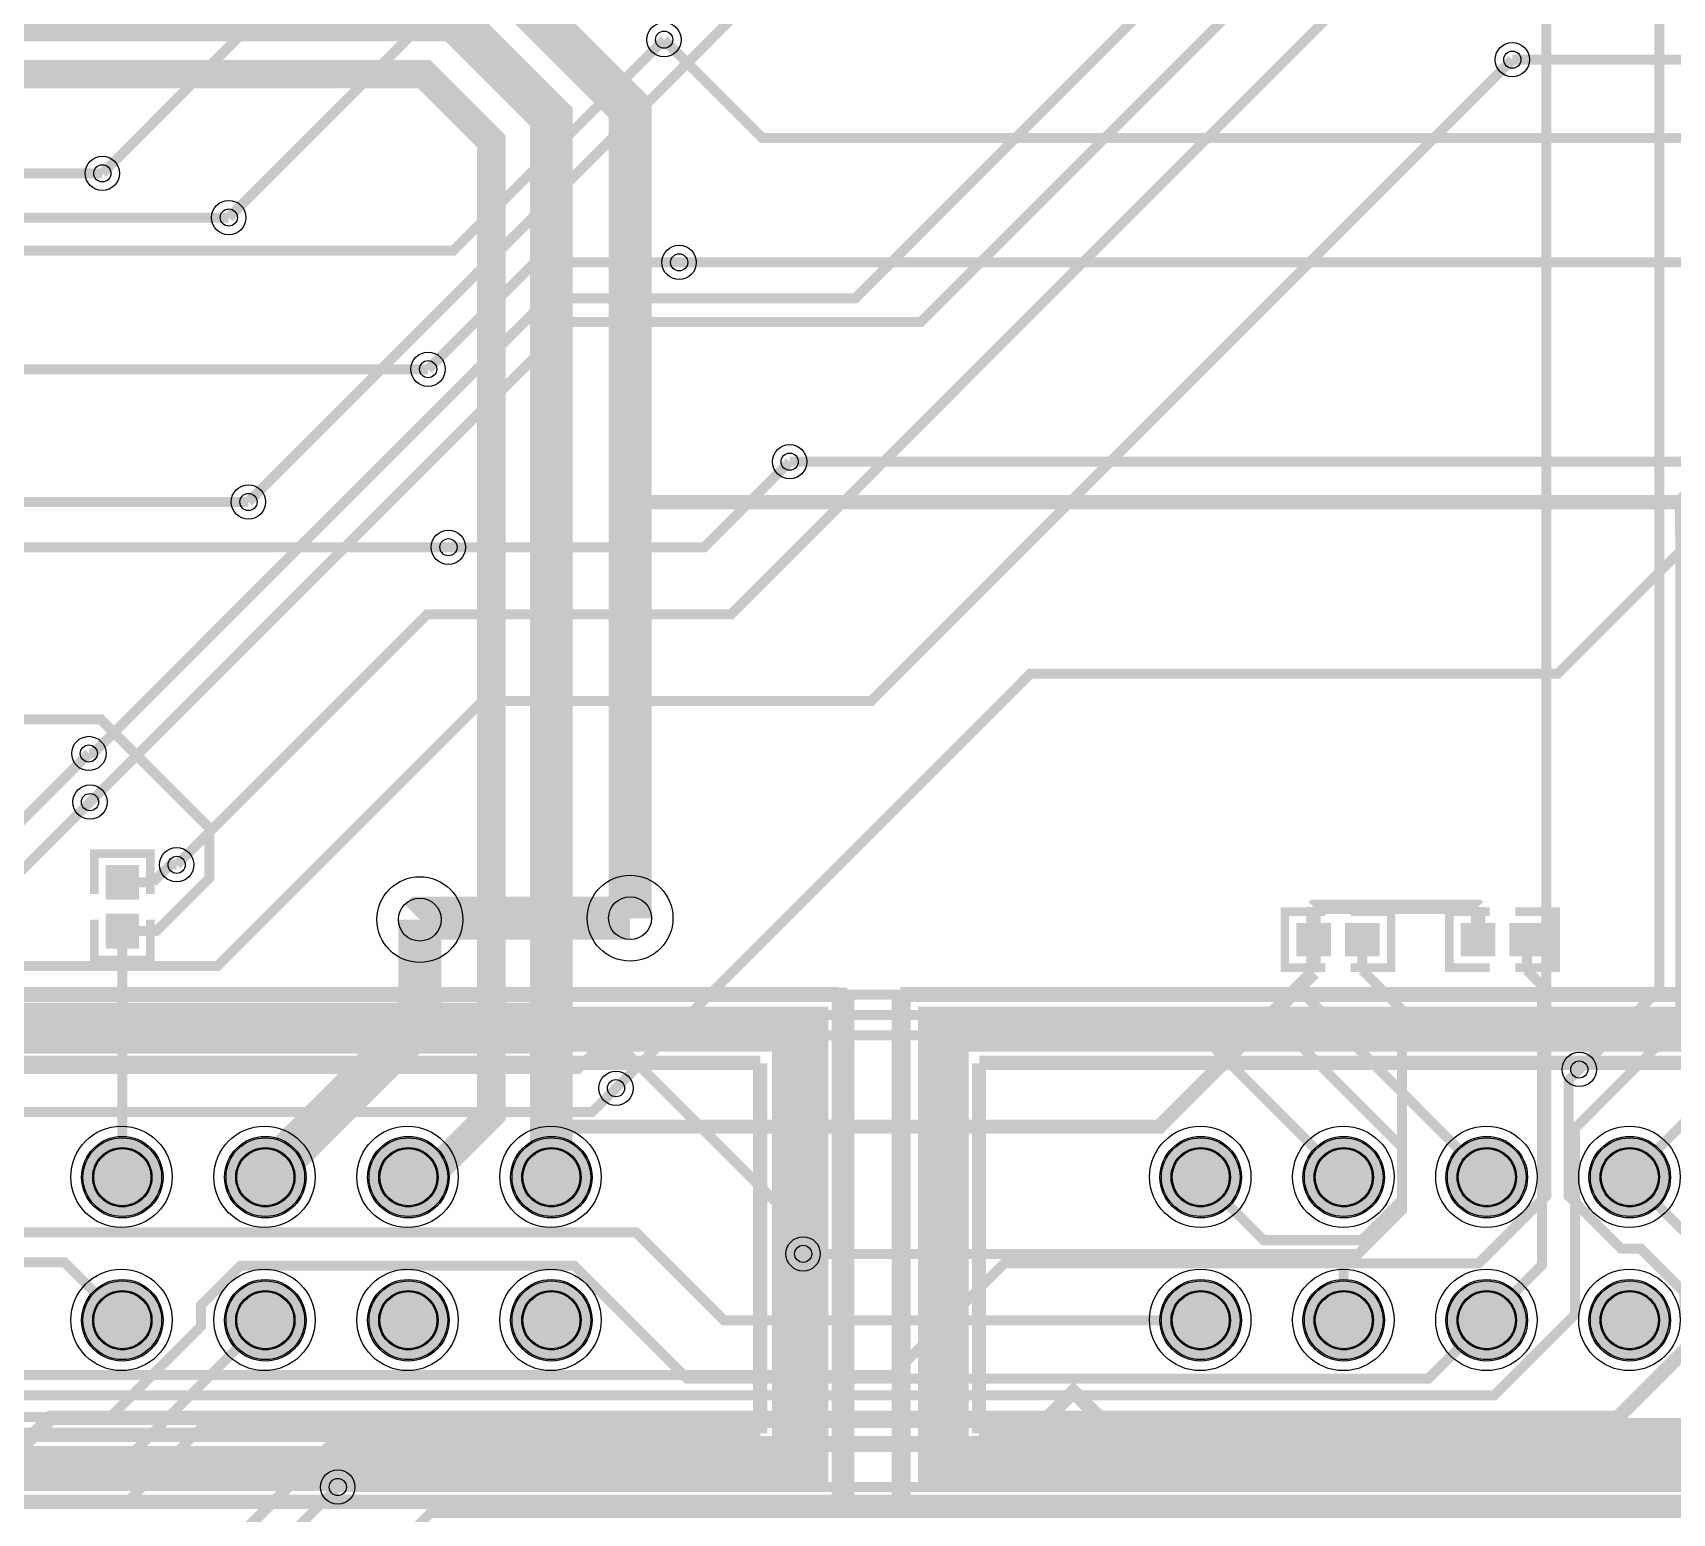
# Model space of a CAD drawing. Header units: millimetres. Extents: x -4 to 157, y 41 to 137.
# Drawn here: x 66.23 to 95.34, y 63.98 to 90.27 of the extents above; entities that cross this region are included whole.
import ezdxf

# ---------------------------------------------------------------- set-up
doc = ezdxf.new("R2010")
doc.units = ezdxf.units.MM
for name, color, linetype, true_color in [('BottomLayer', 7, 'Continuous', 0x0000ff), ('BottomSolderMaskLayer', 7, 'Continuous', 0xaa00ff), ('Document', 7, 'Continuous', 0xffffff), ('Hole', 7, 'Continuous', 0x222222), ('Multi-Layer', 7, 'Continuous', 0xc0c0c0), ('TopLayer', 7, 'Continuous', 0xff0000), ('TopPasteMaskLayer', 7, 'Continuous', 0x808080), ('TopSilkLayer', 7, 'Continuous', 0xffcc00), ('TopSolderMaskLayer', 7, 'Continuous', 0x800080)]:
    doc.layers.add(name, color=color, linetype=linetype, true_color=true_color)

msp = doc.modelspace()

# ---------------------------------------------------------------- hatches: boundary and pattern name
at = {"layer": 'BottomSolderMaskLayer'}
for points in [[(67.09382778765537, 69.95069850139703, 1), (68.54163068326118, 69.95069850139703, 1)], [(69.6338328676655, 69.95069850139703, 1), (71.08163576327131, 69.95069850139703, 1)], [(72.17383794767586, 69.95069850139703, 1), (73.62164084328167, 69.95069850139703, 1)], [(74.713843027686, 69.95069850139703, 1), (76.1616459232918, 69.95069850139703, 1)], [(86.24546609093188, 69.95069850139703, 1), (87.69326898653769, 69.95069850139703, 1)], [(88.78547117094202, 69.95069850139703, 1), (90.23327406654782, 69.95069850139703, 1)], [(91.32547625095238, 69.95069850139703, 1), (92.77327914655818, 69.95069850139703, 1)], [(93.86548133096251, 69.95069850139703, 1), (95.31328422656831, 69.95069850139703, 1)], [(67.09382778765537, 67.4106934213869, 1), (68.54163068326118, 67.4106934213869, 1)], [(69.6338328676655, 67.4106934213869, 1), (71.08163576327131, 67.4106934213869, 1)], [(72.17383794767586, 67.4106934213869, 1), (73.62164084328167, 67.4106934213869, 1)], [(74.713843027686, 67.4106934213869, 1), (76.1616459232918, 67.4106934213869, 1)], [(86.24546609093188, 67.4106934213869, 1), (87.69326898653769, 67.4106934213869, 1)], [(88.78547117094202, 67.4106934213869, 1), (90.23327406654782, 67.4106934213869, 1)], [(91.32547625095238, 67.4106934213869, 1), (92.77327914655818, 67.4106934213869, 1)], [(93.86548133096251, 67.4106934213869, 1), (95.31328422656831, 67.4106934213869, 1)]]:
    msp.add_hatch(color=256, dxfattribs=at).paths.add_polyline_path(points)
at = {"layer": 'Document'}
for points in [[(54.65770891541774, 64.38069596139201), (54.65770891541774, 65.18069596139185), (35.75770891541765, 65.18069596139185), (35.75770891541765, 72.18069596139196), (79.35770891541756, 72.18069596139196), (79.35770891541756, 65.18069596139185), (60.35770891541779, 65.18069596139185), (60.35770891541779, 64.38069596139201), (80.35770891541756, 64.38069596139201), (80.35770891541756, 72.98069596139192), (34.85770891541756, 72.98069596139192), (34.85770891541756, 64.38069596139201)], [(101.74940309880617, 64.38069596139201), (101.74940309880617, 65.18069596139185), (82.84940309880608, 65.18069596139185), (82.84940309880608, 72.18069596139196), (126.44940309880621, 72.18069596139196), (126.44940309880621, 65.18069596139185), (107.44940309880621, 65.18069596139185), (107.44940309880621, 64.38069596139201), (127.44940309880621, 64.38069596139201), (127.44940309880621, 72.98069596139192), (81.94940309880621, 72.98069596139192), (81.94940309880621, 64.38069596139201)]]:
    msp.add_hatch(color=256, dxfattribs=at).paths.add_polyline_path(points)
at = {"layer": 'Multi-Layer'}
for points in [[(67.11922783845547, 69.95069850139703, 1), (68.51623063246107, 69.95069850139703, 1)], [(69.6592329184656, 69.95069850139703, 1), (71.0562357124712, 69.95069850139703, 1)], [(72.19923799847597, 69.95069850139703, 1), (73.59624079248157, 69.95069850139703, 1)], [(74.7392430784861, 69.95069850139703, 1), (76.1362458724917, 69.95069850139703, 1)], [(86.27086614173199, 69.95069850139703, 1), (87.66786893573759, 69.95069850139703, 1)], [(88.81087122174212, 69.95069850139703, 1), (90.20787401574772, 69.95069850139703, 1)], [(91.35087630175248, 69.95069850139703, 1), (92.74787909575808, 69.95069850139703, 1)], [(93.89088138176261, 69.95069850139703, 1), (95.28788417576821, 69.95069850139703, 1)], [(67.11922783845547, 67.4106934213869, 1), (68.51623063246107, 67.4106934213869, 1)], [(69.6592329184656, 67.4106934213869, 1), (71.0562357124712, 67.4106934213869, 1)], [(72.19923799847597, 67.4106934213869, 1), (73.59624079248157, 67.4106934213869, 1)], [(74.7392430784861, 67.4106934213869, 1), (76.1362458724917, 67.4106934213869, 1)], [(86.27086614173199, 67.4106934213869, 1), (87.66786893573759, 67.4106934213869, 1)], [(88.81087122174212, 67.4106934213869, 1), (90.20787401574772, 67.4106934213869, 1)], [(91.35087630175248, 67.4106934213869, 1), (92.74787909575808, 67.4106934213869, 1)], [(93.89088138176261, 67.4106934213869, 1), (95.28788417576821, 67.4106934213869, 1)]]:
    msp.add_hatch(color=256, dxfattribs=at).paths.add_polyline_path(points)
at = {"layer": 'TopLayer'}
for points in [[(68.08773177546345, 74.90132080264164), (67.54772669545332, 74.90132080264164), (67.54772669545332, 75.46695453390896), (68.08773177546345, 75.46695453390896)], [(68.08773177546345, 74.60129540259084), (67.54772669545332, 74.60129540259084), (67.54772669545332, 74.0356616713234), (68.08773177546345, 74.0356616713234)], [(89.25775971551911, 74.43710947421891), (89.25775971551911, 73.89710439420878), (88.69212598425179, 73.89710439420878), (88.69212598425179, 74.43710947421891)], [(89.55778511557014, 74.43710947421891), (89.55778511557014, 73.89710439420878), (90.1234188468377, 73.89710439420878), (90.1234188468377, 74.43710947421891)], [(92.17876555753082, 74.43710947421891), (92.17876555753082, 73.89710439420878), (91.6131318262635, 73.89710439420878), (91.6131318262635, 74.43710947421891)], [(92.47879095758185, 74.43710947421891), (92.47879095758185, 73.89710439420878), (93.0444246888494, 73.89710439420878), (93.0444246888494, 74.43710947421891)]]:
    msp.add_hatch(color=256, dxfattribs=at).paths.add_polyline_path(points)
at = {"layer": 'TopPasteMaskLayer'}
for points in [[(68.04772669545332, 74.88630937261883), (67.58773177546345, 74.88630937261883), (67.54772669545332, 74.92631445262884), (67.54772669545332, 75.42694945389894), (67.58773177546345, 75.46695453390896), (68.04772669545332, 75.46695453390896), (68.08773177546345, 75.42694945389894), (68.08773177546345, 74.92631445262884)], [(68.04772669545332, 74.61630683261365), (67.58773177546345, 74.61630683261365), (67.54772669545332, 74.5763017526034), (67.54772669545332, 74.07566675133342), (67.58773177546345, 74.0356616713234), (68.04772669545332, 74.0356616713234), (68.08773177546345, 74.07566675133342), (68.08773177546345, 74.5763017526034)], [(89.27277114554227, 74.39710439420878), (89.27277114554227, 73.93710947421891), (89.2327660655319, 73.89710439420878), (88.73213106426215, 73.89710439420878), (88.69212598425179, 73.93710947421891), (88.69212598425179, 74.39710439420878), (88.73213106426215, 74.43710947421891), (89.2327660655319, 74.43710947421891)], [(89.54277368554722, 74.39710439420878), (89.54277368554722, 73.93710947421891), (89.58277876555758, 73.89710439420878), (90.08341376682733, 73.89710439420878), (90.1234188468377, 73.93710947421891), (90.1234188468377, 74.39710439420878), (90.08341376682733, 74.43710947421891), (89.58277876555758, 74.43710947421891)], [(92.19377698755375, 74.39710439420878), (92.19377698755375, 73.93710947421891), (92.15377190754361, 73.89710439420878), (91.65313690627363, 73.89710439420878), (91.6131318262635, 73.93710947421891), (91.6131318262635, 74.39710439420878), (91.65313690627363, 74.43710947421891), (92.15377190754361, 74.43710947421891)], [(92.46377952755893, 74.39710439420878), (92.46377952755893, 73.93710947421891), (92.50378460756929, 73.89710439420878), (93.00441960883904, 73.89710439420878), (93.0444246888494, 73.93710947421891), (93.0444246888494, 74.39710439420878), (93.00441960883904, 74.43710947421891), (92.50378460756929, 74.43710947421891)]]:
    msp.add_hatch(color=256, dxfattribs=at).paths.add_polyline_path(points)
at = {"layer": 'TopSolderMaskLayer'}
for points in [[(68.1119798706593, 74.87471645968697), (67.52347860025748, 74.87471645968697), (67.52347860025748, 75.49356126633234), (68.1119798706593, 75.49356126633234)], [(68.1119798706593, 74.6278997455455), (67.52347860025748, 74.6278997455455), (67.52347860025748, 74.00905493890002), (68.1119798706593, 74.00905493890002)], [(89.28315748521914, 74.46250952501907), (89.28315748521914, 73.87170434340862), (88.66672593345174, 73.87170434340862), (88.66672593345174, 74.46250952501907)], [(89.53238734587035, 74.46250952501907), (89.53238734587035, 73.87170434340862), (90.14881889763774, 73.87170434340862), (90.14881889763774, 74.46250952501907)], [(92.20416332723084, 74.46250952501907), (92.20416332723084, 73.87170434340862), (91.58773177546323, 73.87170434340862), (91.58773177546323, 74.46250952501907)], [(92.45339318788206, 74.46250952501907), (92.45339318788206, 73.87170434340862), (93.06982473964945, 73.87170434340862), (93.06982473964945, 74.46250952501907)], [(67.09382778765537, 69.95069850139703, 1), (68.54163068326118, 69.95069850139703, 1)], [(69.6338328676655, 69.95069850139703, 1), (71.08163576327131, 69.95069850139703, 1)], [(72.17383794767586, 69.95069850139703, 1), (73.62164084328167, 69.95069850139703, 1)], [(74.713843027686, 69.95069850139703, 1), (76.1616459232918, 69.95069850139703, 1)], [(86.24546609093188, 69.95069850139703, 1), (87.69326898653769, 69.95069850139703, 1)], [(88.78547117094202, 69.95069850139703, 1), (90.23327406654782, 69.95069850139703, 1)], [(91.32547625095238, 69.95069850139703, 1), (92.77327914655818, 69.95069850139703, 1)], [(93.86548133096251, 69.95069850139703, 1), (95.31328422656831, 69.95069850139703, 1)], [(67.09382778765537, 67.4106934213869, 1), (68.54163068326118, 67.4106934213869, 1)], [(69.6338328676655, 67.4106934213869, 1), (71.08163576327131, 67.4106934213869, 1)], [(72.17383794767586, 67.4106934213869, 1), (73.62164084328167, 67.4106934213869, 1)], [(74.713843027686, 67.4106934213869, 1), (76.1616459232918, 67.4106934213869, 1)], [(86.24546609093188, 67.4106934213869, 1), (87.69326898653769, 67.4106934213869, 1)], [(88.78547117094202, 67.4106934213869, 1), (90.23327406654782, 67.4106934213869, 1)], [(91.32547625095238, 67.4106934213869, 1), (92.77327914655818, 67.4106934213869, 1)], [(93.86548133096251, 67.4106934213869, 1), (95.31328422656831, 67.4106934213869, 1)]]:
    msp.add_hatch(color=256, dxfattribs=at).paths.add_polyline_path(points)

# ---------------------------------------------------------------- linework, layer by layer
at = {"layer": 'BottomLayer'}
for points, const_width in [([(86.96926593853163, 69.9507493014986), (88.0878841757683, 68.83213106426217), (89.82905765811506, 68.83213106426217), (90.54178308356609, 69.54485648971297), (90.54178308356609, 70.48465836931666), (88.19659639319275, 72.82984505969011), (76.04648209296397, 72.82984505969011), (76.03962407924814, 72.82298704597406), (75.83515367030714, 72.82298704597406), (75.60782321564625, 72.59565659131317), (60.33172466344922, 72.59565659131317), (41.50368300736591, 91.42369824739649), (41.36550673101351, 91.42369824739649), (22.748031496062822, 110.04117348234695), (20.242062484124745, 110.04117348234695), (19.161798323596486, 111.12143764287532)], 0.17780035560071122), ([(89.50927101854177, 69.9507493014986), (86.99161798323598, 72.46840233680462), (76.19608839217676, 72.46840233680462), (76.1892303784607, 72.46154432308867), (75.9847599695197, 72.46154432308867), (75.75742951485904, 72.23421386842767), (59.034036068072055, 72.23421386842767), (42.909829819659535, 88.3584201168402), (42.87807975615942, 88.3584201168402), (42.53975107950191, 88.69674879349759), (42.53975107950191, 89.2011938023877), (24.559563119126096, 107.18138176276341), (20.56184912369804, 107.18138176276341), (19.161798323596486, 108.58143256286507)], 0.17780035560071122), ([(104.9113538227075, 107.26799593599185), (101.86055372110741, 104.21719583439165), (101.86055372110741, 76.51793243586485), (98.52552705105404, 73.18290576581148), (98.52552705105404, 67.42141224282443), (96.36830073660121, 65.26418592837183), (71.56794513589034, 65.26418592837183), (67.02260604521189, 60.71884683769372), (61.27762255524499, 60.71884683769372)], 0.17780035560071122), ([(92.04927609855213, 69.9507493014986), (88.80873761747512, 73.1912877825755), (75.69240538481063, 73.1912877825755), (75.45821691643368, 72.95709931419856), (60.749809499619005, 72.95709931419856), (40.76098552197095, 92.94592329184661), (40.76098552197095, 93.73053086106177), (29.074422148844178, 105.41709423418843)], 0.17780035560071122), ([(79.90881381762756, 68.5893065786131), (79.90881381762756, 69.02212344424686), (76.82397764795519, 72.10695961391923), (76.34569469138933, 72.10695961391923), (76.33883667767327, 72.10010160020317), (76.13436626873226, 72.10010160020317), (75.90322580645147, 71.86896113792227), (58.85648971297951, 71.86896113792227), (42.178308356616526, 88.54714249428491), (42.178308356616526, 88.74577089154184), (26.535179070358026, 104.38890017780034)], 0.17780035560071122), ([(95.79578359156699, 99.88216916433839), (95.79578359156699, 82.18950977901955), (95.48336296672596, 81.8770891541783), (95.48336296672596, 81.39880619761232), (95.48514097028169, 81.39702819405636), (95.48514097028169, 72.68735077470149), (93.61823723647444, 70.82044704089401), (93.61823723647444, 67.51361442722884), (92.17932435864873, 66.07470154940302), (65.80594361188719, 66.07470154940302), (59.06578613157217, 59.334544069088224), (59.06578613157217, 57.72316484632972)], 0.17780035560071122), ([(69.70840741681468, 86.98834137668268), (82.00787401574803, 99.28780797561592)], 0.17780035560071122), ([(93.69316738633484, 71.8628651257302), (95.11658623317226, 73.28628397256796), (95.11658623317226, 99.22075184150367), (95.17475234950462, 99.27891795783592)], 0.17780035560071122), ([(51.86563373126751, 56.836703073406056), (53.79171958343909, 58.762788925577865), (57.85496570993132, 58.762788925577865), (65.52832105664197, 66.43614427228852), (81.49784099568183, 66.43614427228852), (83.48006096012182, 68.41836423672851), (91.90322580645147, 68.41836423672851), (93.10642621285228, 69.62156464312932), (93.10642621285228, 96.05361950723898), (94.52603505207003, 97.47322834645672), (94.52603505207003, 98.3675641351283)], 0.17780035560071122), ([(70.05791211582414, 81.93906527813056), (85.61061722123418, 97.49177038354082), (93.72263144526278, 97.49177038354082), (93.72263144526278, 97.4920243840487)], 0.17780035560071122), ([(67.46380492760977, 87.77244094488196), (76.37846075692141, 96.68709677419349)], 0.17780035560071122), ([(90.84531369062734, 95.56441452882905), (80.83515367030736, 85.55425450850896), (75.37769875539743, 85.55425450850896), (67.2964185928372, 77.47297434594861), (67.22352044704076, 77.47297434594861)], 0.17780035560071122), ([(67.24409448818892, 76.60962661925316), (75.77012954025895, 85.1356616713233), (82.00228600457194, 85.1356616713233), (91.81635763271515, 94.94973329946652)], 0.17780035560071122), ([(68.78333756667507, 75.4965963931927), (73.22910845821684, 79.94236728473459), (78.62636525273047, 79.94236728473459), (91.97307594615177, 93.28907797815589)], 0.17780035560071122), ([(61.263906527813106, 86.40210820421635), (73.69596139192276, 86.40210820421635), (77.4394208788417, 90.1455676911354)], 0.17780035560071122), ([(61.02743205486399, 73.70055880111761), (69.50977901955798, 73.70055880111761), (74.21590043180072, 78.40668021336046), (81.11811023622022, 78.40668021336046), (92.50292100584193, 89.79149098298194)], 0.17780035560071122), ([(77.70662941325872, 86.19179578359149), (75.14478028956046, 86.19179578359149), (73.2486664973328, 84.29568199136395)], 0.17780035560071122), ([(73.60934721869421, 81.13464566929133), (78.1521463042925, 81.13464566929133), (79.6705613411225, 82.65306070612144)], 0.17780035560071122), ([(100.97536195072371, 77.71656083312166), (100.97536195072371, 77.6126746253492), (95.85928371856721, 72.49659639319282), (95.85928371856721, 67.16842773685539), (94.36601473202927, 65.67515875031745), (66.54381508763004, 65.67515875031745), (62.30988061976109, 61.441224282448616)], 0.25400050800101603), ([(76.83525527051052, 74.54909829819667), (73.12682245364476, 74.54909829819667), (73.10144780289534, 74.52372364744724)], 0.7620015240030481), ([(76.83515367030714, 74.54917449834898), (73.12674625349246, 74.54917449834898), (73.10134620269218, 74.52377444754882)], 0.25400050800101603), ([(57.65760731521459, 69.9507493014986), (58.815087630175185, 71.1082296164592), (76.16332232664445, 71.1082296164592), (76.58470916941815, 71.5296164592329)], 0.17780035560071122), ([(71.64439928879847, 64.44935229870453), (66.66827533655055, 59.47322834645672), (60.0231140462281, 59.47322834645672)], 0.17780035560071122)]:
    msp.add_lwpolyline(points, dxfattribs=dict(at, const_width=const_width))
at = {"layer": 'BottomSolderMaskLayer'}
for centre, radius in [((67.81772923545827, 69.95069850139703), 0.7239014478028958), ((67.81772923545827, 69.95069850139703), 0.5264737802202878), ((70.3577343154684, 69.95069850139703), 0.7239014478028958), ((70.3577343154684, 69.95069850139703), 0.5264737802202878), ((72.89773939547877, 69.95069850139703), 0.7239014478028958), ((72.89773939547877, 69.95069850139703), 0.5264737802202878), ((75.4377444754889, 69.95069850139703), 0.7239014478028958), ((75.4377444754889, 69.95069850139703), 0.5264737802202878), ((86.96936753873479, 69.95069850139703), 0.7239014478028958), ((86.96936753873479, 69.95069850139703), 0.5264737802202878), ((89.50937261874492, 69.95069850139703), 0.7239014478028958), ((89.50937261874492, 69.95069850139703), 0.5264737802202878), ((92.04937769875528, 69.95069850139703), 0.7239014478028958), ((92.04937769875528, 69.95069850139703), 0.5264737802202878), ((94.58938277876541, 69.95069850139703), 0.7239014478028958), ((94.58938277876541, 69.95069850139703), 0.5264737802202878), ((67.81772923545827, 67.4106934213869), 0.7239014478028958), ((70.3577343154684, 67.4106934213869), 0.7239014478028958), ((72.89773939547877, 67.4106934213869), 0.7239014478028958), ((75.4377444754889, 67.4106934213869), 0.7239014478028958), ((86.96936753873479, 67.4106934213869), 0.7239014478028958), ((89.50937261874492, 67.4106934213869), 0.7239014478028958), ((92.04937769875528, 67.4106934213869), 0.7239014478028958), ((94.58938277876541, 67.4106934213869), 0.7239014478028958), ((67.81772923545827, 67.4106934213869), 0.5264737802202878), ((70.3577343154684, 67.4106934213869), 0.5264737802202878), ((72.89773939547877, 67.4106934213869), 0.5264737802202878), ((75.4377444754889, 67.4106934213869), 0.5264737802202878), ((86.96936753873479, 67.4106934213869), 0.5264737802202878), ((89.50937261874492, 67.4106934213869), 0.5264737802202878), ((92.04937769875528, 67.4106934213869), 0.5264737802202878), ((94.58938277876541, 67.4106934213869), 0.5264737802202878)]:
    msp.add_circle(centre, radius, dxfattribs=at)
at = {"layer": 'Hole'}
for centre, radius in [((77.43952247904485, 90.14551689103382), 0.15240030480060962), ((92.50302260604508, 89.79144018288036), 0.15240030480060962), ((67.46390652781292, 87.77239014478027), 0.15240030480060962), ((69.70850901701806, 86.98829057658111), 0.15240030480060962), ((77.70673101346188, 86.19174498348991), 0.15240030480060962), ((73.24876809753596, 84.29563119126237), 0.15240030480060962), ((79.67066294132565, 82.65300990601986), 0.15240030480060962), ((70.05801371602729, 81.93901447802898), 0.15240030480060962), ((73.60944881889736, 81.13459486918975), 0.15240030480060962), ((67.22362204724391, 77.47292354584704), 0.15240030480060962), ((67.24419608839207, 76.60957581915159), 0.15240030480060962), ((68.78343916687822, 75.49654559309113), 0.15240030480060962), ((73.10144780289534, 74.52372364744724), 0.38100076200152405), ((76.83525527051052, 74.5491236982474), 0.38100076200152405), ((93.69326898653799, 71.86281432562862), 0.15240030480060962), ((76.5848107696213, 71.52956565913132), 0.15240030480060962), ((79.90891541783071, 68.58925577851153), 0.15240030480060962), ((71.64450088900162, 64.44930149860295), 0.15240030480060962)]:
    msp.add_circle(centre, radius, dxfattribs=at)
at = {"layer": 'Multi-Layer'}
for centre, radius in [((77.43952247904485, 90.14551689103382), 0.30480060960121924), ((92.50302260604508, 89.79144018288036), 0.30480060960121924), ((67.46390652781292, 87.77239014478027), 0.30480060960121924), ((69.70850901701806, 86.98829057658111), 0.30480060960121924), ((77.70673101346188, 86.19174498348991), 0.30480060960121924), ((73.24876809753596, 84.29563119126237), 0.30480060960121924), ((79.67066294132565, 82.65300990601986), 0.30480060960121924), ((70.05801371602729, 81.93901447802898), 0.30480060960121924), ((73.60944881889736, 81.13459486918975), 0.30480060960121924), ((67.22362204724391, 77.47292354584704), 0.30480060960121924), ((67.24419608839207, 76.60957581915159), 0.30480060960121924), ((68.78343916687822, 75.49654559309113), 0.30480060960121924), ((73.10144780289534, 74.52372364744724), 0.7620015240030481), ((76.83525527051052, 74.5491236982474), 0.7620015240030481), ((93.69326898653799, 71.86281432562862), 0.30480060960121924), ((76.5848107696213, 71.52956565913132), 0.30480060960121924), ((67.81772923545827, 69.95069850139703), 0.6985013970027941), ((70.3577343154684, 69.95069850139703), 0.6985013970027941), ((72.89773939547877, 69.95069850139703), 0.6985013970027941), ((75.4377444754889, 69.95069850139703), 0.6985013970027941), ((86.96936753873479, 69.95069850139703), 0.6985013970027941), ((89.50937261874492, 69.95069850139703), 0.6985013970027941), ((92.04937769875528, 69.95069850139703), 0.6985013970027941), ((94.58938277876541, 69.95069850139703), 0.6985013970027941), ((67.81772923545827, 69.95069850139703), 0.5080010160020321), ((70.3577343154684, 69.95069850139703), 0.5080010160020321), ((72.89773939547877, 69.95069850139703), 0.5080010160020321), ((75.4377444754889, 69.95069850139703), 0.5080010160020321), ((86.96936753873479, 69.95069850139703), 0.5080010160020321), ((89.50937261874492, 69.95069850139703), 0.5080010160020321), ((92.04937769875528, 69.95069850139703), 0.5080010160020321), ((94.58938277876541, 69.95069850139703), 0.5080010160020321), ((79.90891541783071, 68.58925577851153), 0.30480060960121924), ((67.81772923545827, 67.4106934213869), 0.6985013970027941), ((67.81772923545827, 67.4106934213869), 0.5080010160020321), ((70.3577343154684, 67.4106934213869), 0.6985013970027941), ((70.3577343154684, 67.4106934213869), 0.5080010160020321), ((72.89773939547877, 67.4106934213869), 0.6985013970027941), ((72.89773939547877, 67.4106934213869), 0.5080010160020321), ((75.4377444754889, 67.4106934213869), 0.6985013970027941), ((75.4377444754889, 67.4106934213869), 0.5080010160020321), ((86.96936753873479, 67.4106934213869), 0.6985013970027941), ((86.96936753873479, 67.4106934213869), 0.5080010160020321), ((89.50937261874492, 67.4106934213869), 0.6985013970027941), ((89.50937261874492, 67.4106934213869), 0.5080010160020321), ((92.04937769875528, 67.4106934213869), 0.6985013970027941), ((92.04937769875528, 67.4106934213869), 0.5080010160020321), ((94.58938277876541, 67.4106934213869), 0.6985013970027941), ((94.58938277876541, 67.4106934213869), 0.5080010160020321), ((71.64450088900162, 64.44930149860295), 0.30480060960121924)]:
    msp.add_circle(centre, radius, dxfattribs=at)
at = {"layer": 'TopLayer'}
for points, const_width in [([(56.80172720345422, 107.31417322834648), (58.62291084582171, 105.49044958089917), (58.62291084582171, 91.54074168148338), (59.66431292862558, 90.49933959867917), (73.71054102108178, 90.49933959867917), (75.4377444754889, 88.77467614935233), (75.4377444754889, 69.95069850139703)], 0.7620015240030481), ([(57.71221742443481, 106.40236220472445), (58.622809245618555, 105.49050038100074), (58.622809245618555, 91.54079248158496), (59.664211328422425, 90.49939039878086), (73.71043942087863, 90.49939039878086), (75.43764287528575, 88.7747269494539), (75.43764287528575, 70.94846329692655)], 0.25400050800101603), ([(60.851562103124024, 103.07239014478023), (59.91866903733785, 102.13954787909574), (59.91866903733785, 92.02435864871734), (60.32509525019054, 91.61798323596645), (74.14269748539482, 91.61798323596645), (76.83525527051052, 88.92542545085098), (76.83525527051052, 74.5491236982474)], 0.7620015240030481), ([(60.85140970281918, 103.07216154432308), (59.91871983743954, 102.13947167894332), (59.91871983743954, 92.02440944881891), (60.32512065024116, 91.6180086360173), (74.14274828549651, 91.6180086360173), (76.83515367030714, 88.92534925069845), (76.83515367030714, 81.93576327152653)], 0.25400050800101603), ([(72.89773939547877, 69.95069850139703), (73.25334010668007, 69.95069850139703), (74.37094234188453, 71.06830073660149), (74.37094234188453, 88.34033528067062), (73.17713995427994, 89.53413766827532), (59.23251206502391, 89.53413766827532), (57.58150876301738, 91.18514097028196), (57.58150876301738, 97.76375412750826), (56.64170688341369, 98.70355600711196), (43.02727965455915, 98.70355600711196), (41.75727711455397, 99.97355854711702), (41.75727711455397, 102.64056388112772)], 0.5080010160020321), ([(72.89763779527539, 69.9507493014986), (73.25323850647692, 69.9507493014986), (74.37084074168138, 71.06835153670306), (74.37084074168138, 88.34038608077219), (73.17703835407656, 89.5341884683769), (59.23241046482076, 89.5341884683769), (57.58140716281423, 91.18519177038354), (57.58140716281423, 97.76380492760984), (56.64160528321054, 98.70360680721353), (43.027178054356, 98.70360680721353), (41.75717551435082, 99.9736093472186), (41.75717551435082, 102.6406146812293)], 0.25400050800101603), ([(77.4394208788417, 90.1455676911354), (79.1844043688086, 88.40058420116839), (105.41122682245373, 88.40058420116839)], 0.17780035560071122), ([(103.06705613411214, 89.79149098298194), (92.50292100584193, 89.79149098298194)], 0.17780035560071122), ([(33.522733045465884, 73.49989839979673), (47.795275590551, 87.77244094488196), (67.46380492760977, 87.77244094488196)], 0.17780035560071122), ([(69.70840741681468, 86.98834137668268), (49.49733299466584, 86.98834137668268), (34.48234696469376, 71.97335534671072), (28.506223012445844, 71.97335534671072), (27.17729235458455, 70.64442468884943)], 0.17780035560071122), ([(100.91033782067552, 86.18620777241551), (100.90474980949966, 86.19179578359149), (77.70662941325872, 86.19179578359149)], 0.17780035560071122), ([(40.50063500126976, 75.83695707391416), (48.95935991871988, 84.29568199136395), (73.2486664973328, 84.29568199136395)], 0.17780035560071122), ([(101.5603251206503, 83.99418338836688), (100.21920243840464, 82.65306070612144), (79.6705613411225, 82.65306070612144)], 0.17780035560071122), ([(100.59258318516618, 82.25351790703587), (95.80594361188696, 82.25351790703587), (95.48818897637784, 81.93576327152653), (76.83515367030714, 81.93576327152653)], 0.25400050800101603), ([(70.05791211582414, 81.93906527813056), (48.79248158496307, 81.93906527813056), (37.617729235458455, 70.76431292862583)], 0.17780035560071122), ([(76.83515367030714, 81.93576327152653), (76.83515367030714, 74.54917449834898)], 0.25400050800101603), ([(76.58470916941815, 71.5296164592329), (83.94564389128777, 78.8905511811023), (93.31318262636523, 78.8905511811023), (96.0607061214123, 81.63807467614936)], 0.17780035560071122), ([(42.76225552451092, 74.54206248412493), (49.354838709677324, 81.13464566929133), (73.60934721869421, 81.13464566929133)], 0.17780035560071122), ([(94.58928117856226, 69.9507493014986), (102.21031242062463, 77.57178054356109), (102.21031242062463, 79.04498348996697)], 0.17780035560071122), ([(68.35864871729746, 74.31854203708406), (68.42189484378946, 74.31854203708406), (69.3606807213614, 75.25732791465578), (69.3606807213614, 76.15242570485145), (67.43205486410966, 78.08105156210308), (61.74295148590295, 78.08105156210308)], 0.17780035560071122), ([(67.22352044704076, 77.47297434594861), (65.74396748793492, 75.99342138684278), (64.0878841757683, 75.99342138684278), (63.27863855727696, 75.18417576835145)], 0.17780035560071122), ([(86.96926593853163, 67.41074422148847), (78.50215900431772, 67.41074422148847), (76.94183388366764, 68.97106934213866), (62.2438404876807, 68.97106934213866), (61.61722123444247, 69.59768859537724), (61.61722123444247, 74.41125222250446), (58.93395986791961, 77.0945135890272)], 0.17780035560071122), ([(65.81864363728732, 75.18417576835145), (67.24409448818892, 76.60962661925316)], 0.17780035560071122), ([(68.78333756667507, 75.4965963931927), (68.67106934213848, 75.4965963931927), (68.35864871729746, 75.18417576835145)], 0.17780035560071122), ([(67.81762763525512, 75.18417576835145), (68.35864871729746, 75.18417576835145)], 0.17780035560071122), ([(73.10144780289534, 74.52372364744724), (73.10144780289534, 72.69438658877311), (70.3577343154684, 69.95067310134618)], 0.7620015240030481), ([(88.97485394970795, 74.74627889255783), (88.97637795275568, 74.74780289560579), (91.89433578867147, 74.74780289560579), (91.89585979171966, 74.74627889255783)], 0.25400050800101603), ([(88.97485394970795, 74.16715773431542), (88.97485394970795, 74.74627889255783)], 0.25400050800101603), ([(91.89585979171966, 74.16715773431542), (91.89585979171966, 74.74627889255783)], 0.25400050800101603), ([(73.10134620269218, 74.52377444754882), (73.10134620269218, 72.69446278892565), (70.35763271526525, 69.9507493014986)], 0.25400050800101603), ([(67.81762763525512, 69.9507493014986), (67.81762763525512, 74.31854203708406)], 0.17780035560071122), ([(67.81762763525512, 74.31854203708406), (68.35864871729746, 74.31854203708406)], 0.17780035560071122), ([(88.97485394970795, 74.16715773431542), (88.97485394970795, 73.58803657607314)], 0.25400050800101603), ([(89.84048768097523, 74.16715773431542), (89.84048768097523, 73.6261366522732)], 0.17780035560071122), ([(92.76149352298694, 74.16715773431542), (92.76149352298694, 73.6261366522732)], 0.17780035560071122), ([(75.43764287528575, 70.94846329692655), (75.53873507747016, 70.84737109474224), (86.23418846837694, 70.84737109474224), (88.97485394970795, 73.58803657607314)], 0.25400050800101603), ([(89.84048768097523, 73.6261366522732), (90.54203708407408, 72.92458724917446), (90.54203708407408, 69.3635001270003), (89.767843535687, 68.5893065786131), (89.50927101854177, 68.5893065786131)], 0.17780035560071122), ([(92.76149352298694, 73.6261366522732), (93.03276606553209, 73.35486410972817), (93.03276606553209, 68.39423418846832), (92.04927609855213, 67.41074422148847)], 0.17780035560071122), ([(98.10922021844021, 66.18087376174753), (96.94665989331952, 66.18087376174753), (95.56032512065008, 67.56720853441709), (95.56032512065008, 67.9047752095504), (94.78435356870705, 68.68074676149354), (94.43865887731772, 68.68074676149354), (93.50622301244584, 69.61318262636519), (93.50622301244584, 71.67592075184143), (93.69316738633484, 71.8628651257302)], 0.17780035560071122), ([(75.43764287528575, 70.94846329692655), (75.43764287528575, 69.9507493014986)], 0.25400050800101603), ([(111.79375158750304, 70.52656845313686), (109.94792989585972, 68.68074676149354), (109.509017018034, 68.68074676149354), (108.5595631191261, 67.73129286258575), (108.5595631191261, 67.1125476250952), (105.43815087630173, 63.99113538227073), (87.39928879857757, 63.99113538227073), (87.39547879095744, 63.98732537465071), (73.29083058166111, 63.98732537465071), (70.91694183388358, 61.61343662687318), (70.91694183388358, 61.08968757937521)], 0.17780035560071122), ([(63.296926593853186, 61.08968757937521), (63.296926593853186, 61.4877063754127), (66.02159004317991, 64.21236982473965), (67.93268986537942, 64.21236982473965), (69.3081026162049, 65.58778257556514), (99.31699263398514, 65.58778257556514), (100.79654559309097, 67.06733553467109), (100.79654559309097, 67.39728219456435), (101.8509017018032, 68.45163830327658), (103.25019050038077, 68.45163830327658), (104.74930149860279, 69.9507493014986)], 0.17780035560071122), ([(107.28930657861292, 69.9507493014986), (106.01930403860797, 68.68074676149354), (104.49377698755393, 68.68074676149354), (103.47929895859784, 67.66626873253745), (103.47929895859784, 67.22125984251966), (102.46024892049763, 66.20220980441968), (100.80187960375906, 66.20220980441968), (99.759207518415, 65.1595377190755), (71.48437896875771, 65.1595377190755), (68.78689357378698, 62.46205232410455), (66.68681737363454, 62.46205232410455), (65.83693167386332, 61.61216662433321), (65.83693167386332, 61.08968757937521)], 0.17780035560071122), ([(103.40182880365751, 69.62385064770137), (102.66090932181851, 68.88293116586226), (95.6570993141986, 68.88293116586226), (94.58928117856226, 69.9507493014986)], 0.17780035560071122), ([(92.04927609855213, 67.41074422148847), (91.01371602743211, 66.37518415036823), (77.8468376936753, 66.37518415036823), (75.84023368046724, 68.38178816357629), (69.91795783591556, 68.38178816357629), (69.21386842773677, 67.6776987553975), (69.21386842773677, 67.30254000508), (67.60477520955033, 65.69344678689356), (60.70053340106665, 65.69344678689356)], 0.17780035560071122), ([(67.81762763525512, 67.41074422148847), (66.78740157480297, 68.44097028194051), (62.189738379476694, 68.44097028194051), (61.59385318770637, 67.84508509017019)], 0.17780035560071122), ([(89.50927101854177, 68.5893065786131), (79.90881381762756, 68.5893065786131)], 0.17780035560071122), ([(89.50927101854177, 68.5893065786131), (89.50927101854177, 67.41074422148847)], 0.17780035560071122), ([(70.35763271526525, 67.41074422148847), (67.6791973583945, 64.73230886461772), (60.387858775717405, 64.73230886461772), (57.88138176276357, 62.225831851663656)], 0.17780035560071122), ([(71.64439928879847, 64.44935229870453), (99.86537973075929, 64.44935229870453), (101.04089408178811, 65.62486664973335)], 0.17780035560071122)]:
    msp.add_lwpolyline(points, dxfattribs=dict(at, const_width=const_width))
at = {"layer": 'TopSilkLayer', "const_width": 0.25400050800101603}
msp.add_lwpolyline([(134.29245618491223, 64.18592837185668), (28.09245618491218, 64.18592837185668), (28.09245618491218, 135.5509271018542), (134.29245618491223, 135.5509271018542), (134.29245618491223, 64.18592837185668)], close=True, dxfattribs=at)
at = {"layer": 'TopSilkLayer'}
for points, const_width in [([(68.31633223266431, 74.97752095504188), (68.31633223266431, 75.69555499110993), (67.31912623825247, 75.69555499110993), (67.31912623825247, 74.97752095504188)], 0.15240030480060962), ([(68.31633223266431, 74.52509525019047), (68.31633223266431, 73.80706121412243), (67.31912623825247, 73.80706121412243), (67.31912623825247, 74.52509525019047)], 0.15240030480060962), ([(89.18155956311898, 74.66570993141988), (88.46352552705093, 74.66570993141988), (88.46352552705093, 73.66850393700793), (89.18155956311898, 73.66850393700793)], 0.15240030480060962), ([(89.63398526797027, 74.66570993141988), (90.35201930403832, 74.66570993141988), (90.35201930403832, 73.66850393700793), (89.63398526797027, 73.66850393700793)], 0.15240030480060962), ([(92.10256540513069, 74.66570993141988), (91.38453136906264, 74.66570993141988), (91.38453136906264, 73.66850393700793), (92.10256540513069, 73.66850393700793)], 0.15240030480060962), ([(92.55499110998198, 74.66570993141988), (93.27302514605003, 74.66570993141988), (93.27302514605003, 73.66850393700793), (92.55499110998198, 73.66850393700793)], 0.15240030480060962), ([(34.54620269240536, 73.20190500380988), (80.54772669545332, 73.20190500380988)], 0.25400050800101603), ([(34.59245618491241, 73.18592837185668), (80.69245618491209, 73.18592837185668)], 0.25400050800101603), ([(80.54315468630944, 73.15948691897381), (80.54315468630944, 64.15948691897381)], 0.25400050800101603), ([(80.69245618491209, 73.18592837185668), (80.69245618491209, 64.18592837185668)], 0.25400050800101603), ([(81.60995681991358, 64.20190500381), (81.60995681991358, 73.20190500380988)], 0.25400050800101603), ([(81.63789687579356, 73.20190500380988), (127.63942087884175, 73.20190500380988)], 0.25400050800101603), ([(81.69245618491209, 73.18592837185668), (81.69245618491209, 64.18592837185668)], 0.25400050800101603), ([(127.79245618491223, 73.18592837185668), (81.69245618491209, 73.18592837185668)], 0.25400050800101603), ([(35.949301498602836, 71.98270256540513), (79.14767589535154, 71.98270256540513)], 0.25400050800101603), ([(79.1461518923038, 71.97406654813312), (79.1461518923038, 65.40408940817883)], 0.25400050800101603), ([(83.03235966471902, 65.40408940817883), (83.03235966471902, 71.97406654813312)], 0.25400050800101603), ([(83.04099568199126, 71.98270256540513), (126.2393700787402, 71.98270256540513)], 0.25400050800101603), ([(84.07376174752335, 65.50568961137924), (84.70876301752583, 66.14069088138172), (85.39456438912862, 65.45488950977892), (85.39456438912862, 65.42948945897888)], 0.25400050800101603), ([(83.03235966471902, 65.40408940817883), (95.78318516637023, 65.40408940817883), (102.03159766319527, 65.40408940817883)], 0.25400050800101603), ([(60.14691389382779, 65.37868935737868), (79.1461518923038, 65.37868935737868)], 0.25400050800101603), ([(34.571602743205176, 64.18488696977386), (80.5677927355855, 64.18488696977386)], 0.25400050800101603), ([(80.69245618491209, 64.18592837185668), (34.59245618491241, 64.18592837185668)], 0.25400050800101603), ([(81.66329692659383, 64.18488696977386), (127.6594869189737, 64.18488696977386)], 0.25400050800101603), ([(81.69245618491209, 64.18592837185668), (127.79245618491223, 64.18592837185668)], 0.25400050800101603)]:
    msp.add_lwpolyline(points, dxfattribs=dict(at, const_width=const_width))
for centre in [(67.8024892049782, 69.95577851155701), (70.34249428498833, 69.95577851155701), (72.88249936499847, 69.95577851155701), (75.4225044450086, 69.95577851155701), (86.96250952501873, 69.95577851155701), (89.50251460502909, 69.95577851155701), (92.04251968503922, 69.95577851155701), (94.58227076454159, 69.95577851155701), (67.8024892049782, 67.41577343154688), (70.34249428498833, 67.41577343154688), (72.88249936499847, 67.41577343154688), (75.4225044450086, 67.41577343154688), (86.96250952501873, 67.41577343154688), (89.50251460502909, 67.41577343154688), (92.04251968503922, 67.41577343154688), (94.58227076454159, 67.41577343154688)]:
    msp.add_circle(centre, 0.8999237998475998, dxfattribs=at)
at = {"layer": 'TopSolderMaskLayer'}
for centre, radius in [((67.81772923545827, 69.95069850139703), 0.7239014478028958), ((67.81772923545827, 69.95069850139703), 0.5264737802202878), ((70.3577343154684, 69.95069850139703), 0.7239014478028958), ((70.3577343154684, 69.95069850139703), 0.5264737802202878), ((72.89773939547877, 69.95069850139703), 0.7239014478028958), ((72.89773939547877, 69.95069850139703), 0.5264737802202878), ((75.4377444754889, 69.95069850139703), 0.7239014478028958), ((75.4377444754889, 69.95069850139703), 0.5264737802202878), ((86.96936753873479, 69.95069850139703), 0.7239014478028958), ((86.96936753873479, 69.95069850139703), 0.5264737802202878), ((89.50937261874492, 69.95069850139703), 0.7239014478028958), ((89.50937261874492, 69.95069850139703), 0.5264737802202878), ((92.04937769875528, 69.95069850139703), 0.7239014478028958), ((92.04937769875528, 69.95069850139703), 0.5264737802202878), ((94.58938277876541, 69.95069850139703), 0.7239014478028958), ((94.58938277876541, 69.95069850139703), 0.5264737802202878), ((67.81772923545827, 67.4106934213869), 0.7239014478028958), ((70.3577343154684, 67.4106934213869), 0.7239014478028958), ((72.89773939547877, 67.4106934213869), 0.7239014478028958), ((75.4377444754889, 67.4106934213869), 0.7239014478028958), ((86.96936753873479, 67.4106934213869), 0.7239014478028958), ((89.50937261874492, 67.4106934213869), 0.7239014478028958), ((92.04937769875528, 67.4106934213869), 0.7239014478028958), ((94.58938277876541, 67.4106934213869), 0.7239014478028958), ((67.81772923545827, 67.4106934213869), 0.5264737802202878), ((70.3577343154684, 67.4106934213869), 0.5264737802202878), ((72.89773939547877, 67.4106934213869), 0.5264737802202878), ((75.4377444754889, 67.4106934213869), 0.5264737802202878), ((86.96936753873479, 67.4106934213869), 0.5264737802202878), ((89.50937261874492, 67.4106934213869), 0.5264737802202878), ((92.04937769875528, 67.4106934213869), 0.5264737802202878), ((94.58938277876541, 67.4106934213869), 0.5264737802202878)]:
    msp.add_circle(centre, radius, dxfattribs=at)

doc.saveas('drawing.dxf')
